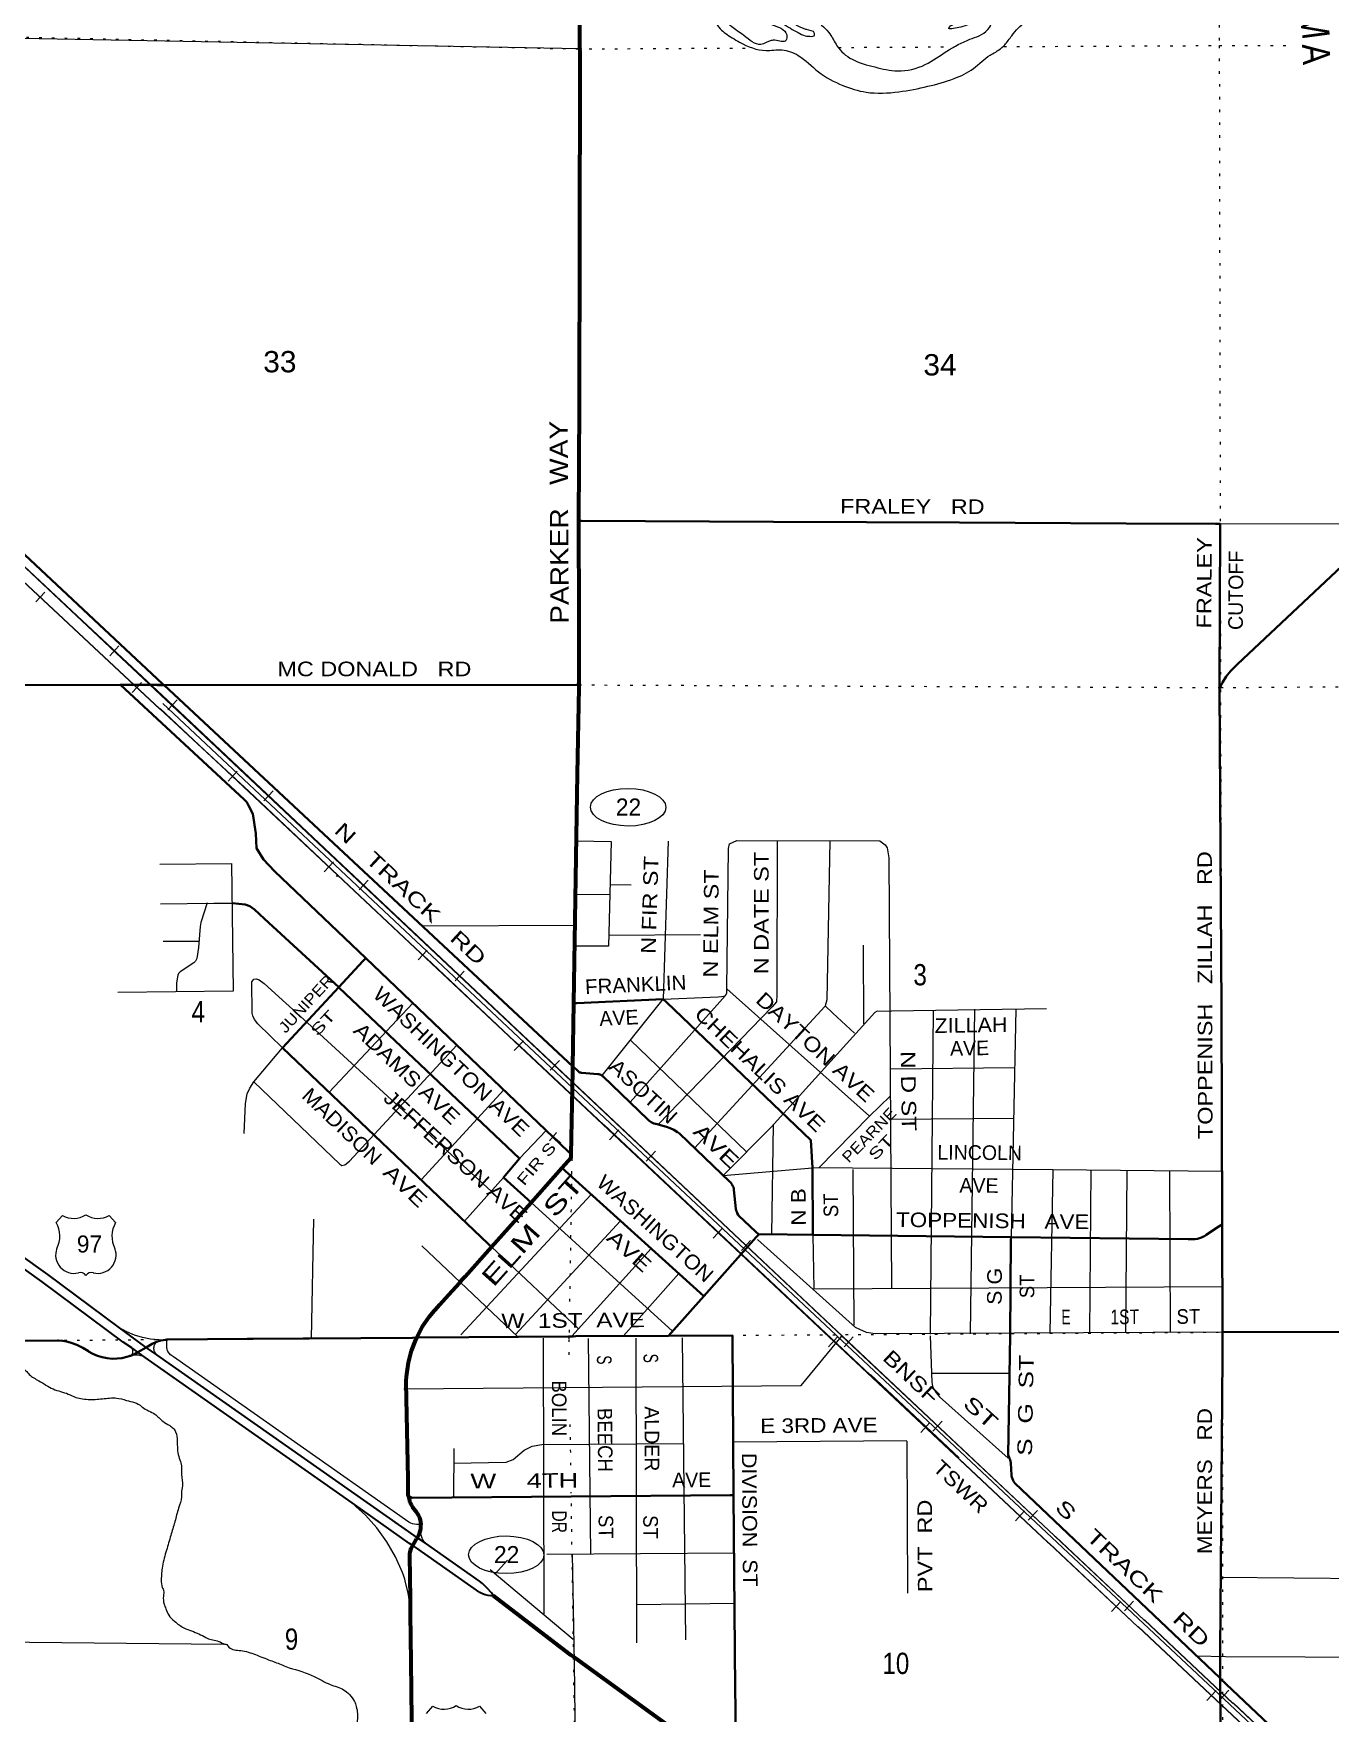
# Model space of a CAD drawing. Header units: feet. Extents: x -2 to 285336, y -549186 to -364975.
# Drawn here: x 169311 to 179966, y -414513 to -400717 of the extents above; entities that cross this region are included whole.
import ezdxf
from ezdxf.enums import TextEntityAlignment as Align

# ---------------------------------------------------------------- set-up
doc = ezdxf.new("R2010")
doc.units = ezdxf.units.FT
doc.header["$LTSCALE"] = 70
doc.linetypes.add('DOTTED', pattern=[1.5, 0.3, -1.2])
for name, color, linetype, lineweight in [('16', 7, 'Continuous', 25), ('17', 7, 'Continuous', 25), ('20', 7, 'Continuous', 35), ('21', 7, 'Continuous', 25), ('23', 7, 'Continuous', 70), ('24', 7, 'Continuous', 25), ('26', 7, 'Continuous', 40), ('27', 7, 'Continuous', 13), ('29', 7, 'Continuous', 25), ('34', 7, 'Continuous', 25), ('39', 7, 'Continuous', 13), ('41', 7, 'Continuous', 13), ('59', 7, 'Continuous', 13), ('6', 7, 'DOTTED', 25), ('7', 7, 'DOTTED', 13)]:
    doc.layers.add(name, color=color, linetype=linetype, lineweight=lineweight)
doc.layers.add('30', color=7, linetype='Continuous')

msp = doc.modelspace()

# ---------------------------------------------------------------- linework, layer by layer
at = {"layer": '16'}
for p, q in [((169497.48, -410482.12), (169548.79, -410423.36)), ((169740.55, -410417.39), (169740.27, -410417.59)), ((169932.64, -410423.27), (169984.03, -410482.12)), ((172540.23, -414513.07), (172591.54, -414454.31)), ((172783.3, -414448.34), (172783.02, -414448.54)), ((172975.39, -414454.22), (173026.78, -414513.07))]:
    msp.add_line(p, q, dxfattribs=at)
for centre, radius, start, end in [((169639.87, -410265.7), 182.07, 239.97227, 303.45418), ((169841.65, -410266.2), 181.52, 236.33975, 300.08743), ((169841.64, -410265.7), 182.07, 236.54582, 236.59441), ((169304.5, -410592.75), 222.05, 332.97043, 29.75871), ((170177, -410592.75), 222.05, 150.24129, 207.02957), ((169643.69, -410747.65), 151.42, 159.09177, 283.81923), ((169837.81, -410747.65), 151.42, 256.18077, 20.90823), ((172682.62, -414296.65), 182.07, 239.97227, 303.45418), ((172884.4, -414297.15), 181.52, 236.33975, 300.08743), ((172884.39, -414296.65), 182.07, 236.54582, 236.59441)]:
    msp.add_arc(centre, radius, start, end, dxfattribs=at)
for centre, major_axis, start_param, end_param in [((169699.03, -410946.47), (-19.56, 51.67), 4.95877769, 6.28318531), ((169782.48, -410946.47), (19.56, 51.67), 0, 1.32637542)]:
    msp.add_ellipse(centre, major_axis=major_axis, ratio=0.929097, start_param=start_param, end_param=end_param, dxfattribs=at)
at = {"layer": '17'}
for centre in [(174196.33, -407070.97), (173195, -413210.57)]:
    msp.add_ellipse(centre, major_axis=(-309.24, 1), ratio=0.500121, dxfattribs=at)
at = {"layer": '20'}
for p, q in [((170172.57, -411462.59), (170005.97, -411338.82)), ((170236.59, -411507.19), (170172.57, -411462.59)), ((170322.54, -411567.47), (170236.59, -411507.19)), ((170227.4, -411589.5), (170167.25, -411547.23)), ((171928.65, -412784.91), (170227.4, -411589.5)), ((172464.8, -413069.98), (170322.54, -411567.47)), ((172469.32, -413073.15), (172464.8, -413069.98))]:
    msp.add_line(p, q, dxfattribs=at)
for points in [[(170048.04, -411463.51), (169382.71, -410969.22), (168099.51, -410052.44), (166352.81, -408784.38), (166276.13, -408729.64), (166071.78, -408575.65), (164766.86, -407652.02), (163117.37, -406458.34), (162847.31, -406258.08)], [(170005.97, -411338.82), (169426.87, -410908.6), (168143.35, -409991.58), (166396.63, -408723.52), (166319.81, -408668.68), (164810.64, -407591.12), (163161.69, -406397.84), (162877.4, -406187.02)], [(170167.25, -411547.23), (170117.41, -411512.21), (170048.04, -411463.51)], [(172426.2, -413134.53), (172401.07, -413116.87), (171928.65, -412784.91)]]:
    msp.add_lwpolyline(points, dxfattribs=at)
at = {"layer": '20', "lineweight": 70}
for points in [[(172408.75, -413696.24), (172407.84, -413619.5), (172408.16, -413595.38), (172407.47, -413569.5), (172402.16, -413219.48), (172403.22, -413203.19), (172406.2, -413185.2), (172411.04, -413167.63), (172414.24, -413159.47), (172426.2, -413134.53)], [(172426.2, -413134.53), (172441.04, -413109.47), (172458.53, -413080.26)], [(172444.32, -416704.58), (172444.33, -416703.88), (172438.69, -416227.14), (172413.37, -414087.37), (172408.75, -413696.24)]]:
    msp.add_lwpolyline(points, dxfattribs=at)
at = {"layer": '21'}
for p, q in [((170340.13, -411444.18), (170408.3, -411442.96)), ((170405.84, -411460.86), (170405.55, -411443.22))]:
    msp.add_line(p, q, dxfattribs=at)
for points in [[(170340.13, -411444.18), (170272.32, -411438.4), (170205.47, -411425.57), (170140.34, -411405.83), (170077.62, -411379.38), (170018.02, -411346.52), (170005.97, -411338.82)], [(170103, -411576.95), (170105.24, -411575.94), (170108.97, -411573.78), (170112.45, -411571.23), (170115.65, -411568.34), (170118.52, -411565.12), (170121.05, -411561.63), (170123.19, -411557.89), (170124.94, -411553.94), (170126.26, -411549.84), (170127.14, -411545.62), (170127.58, -411541.33), (170127.57, -411537.02), (170127.1, -411532.73), (170126.19, -411528.51), (170124.85, -411524.42), (170123.08, -411520.48), (170120.92, -411516.75), (170118.37, -411513.27), (170117.41, -411512.21)], [(170322.54, -411567.47), (170317.74, -411562.29), (170313.01, -411555.98), (170308.97, -411549.21), (170305.66, -411542.06), (170303.12, -411534.6), (170301.37, -411526.91), (170300.43, -411519.08), (170300.32, -411511.2), (170301.03, -411503.35), (170302.56, -411495.61), (170304.88, -411488.08), (170307.99, -411480.83), (170311.83, -411473.95), (170316.37, -411467.5), (170321.65, -411461.49)], [(172493.17, -412960.69), (172474.21, -412962.51), (172457.66, -412962.2), (172441.24, -412960.16), (172425.12, -412956.42), (172409.48, -412951.01), (172394.49, -412944), (170460.36, -411584.75), (170435.38, -411567.19), (170415.36, -411542.18), (170413.94, -411539.61), (170410.53, -411531.51), (170407.98, -411523.1), (170406.33, -411514.47), (170405.59, -411505.71), (170405.55, -411503.73), (170405.84, -411460.86)], [(170227.4, -411589.5), (170222.97, -411587.36), (170207.54, -411580.53), (170191.48, -411575.35), (170174.97, -411571.87), (170158.18, -411570.14), (170141.3, -411570.17), (170124.52, -411571.97), (170107.43, -411575.45)], [(172408.75, -413696.24), (172406.02, -413656.63), (172404.58, -413635.71), (172398.68, -413594.5), (172388.45, -413522.94), (172366.91, -413437.47), (172360.16, -413410.67), (172352.01, -413387.47), (172341.42, -413357.3), (172284.71, -413227.94), (172214.79, -413105.22), (172132.43, -412990.48), (172038.52, -412884.98), (171959.1, -412812.65), (171928.65, -412784.91)]]:
    msp.add_lwpolyline(points, dxfattribs=at)
at = {"layer": '23'}
for p, q in [((173742.92, -409200.52), (173750.85, -408679.83)), ((173398.35, -410316.53), (173650.62, -410033.47)), ((173072.73, -410681.89), (173398.35, -410316.53)), ((172458.53, -413080.26), (172464.8, -413069.98))]:
    msp.add_line(p, q, dxfattribs=at)
at = {"layer": '23', "lineweight": 35}
msp.add_line((172530.88, -413116.4), (172469.32, -413073.15), dxfattribs=at)
at = {"layer": '23'}
for points in [[(173789.9, -404717.83), (173797.36, -403771.67), (173802.1, -401025.97), (173791.22, -399642), (173781.57, -398414.29), (173772.15, -397215.21), (173767.81, -396664.05)], [(173793.22, -406065.36), (173793.25, -406041.05), (173793.9, -405498.71), (173789.88, -404720.37), (173789.9, -404717.83)], [(173750.85, -408679.83), (173779.52, -406797.32), (173792.74, -406091.05), (173793.22, -406065.36)], [(173728.71, -409920.46), (173742.3, -409240.98), (173742.92, -409200.52)], [(173650.62, -410033.47), (173728.19, -409946.43), (173728.71, -409920.46)], [(172450.46, -411445.64), (172461.94, -411420.52), (172507.95, -411334.64), (172563.36, -411253.05), (172603.05, -411206.04), (172609.94, -411197.88), (172647.73, -411156.04), (172721.47, -411074.39), (172812.67, -410975.06), (172833.74, -410950.06), (172856.02, -410925.06), (173072.73, -410681.89)], [(172390.22, -412728.2), (172390.06, -412718.29), (172387.84, -412583.07), (172372.67, -411799.3), (172372.34, -411781.89), (172374.86, -411749.3), (172376.51, -411727.87), (172391.51, -411630.41), (172416.62, -411535.04), (172450.46, -411445.64)], [(172390.22, -412728.2), (172398.6, -412768.29), (172399.89, -412772.51), (172406.8, -412788.75), (172415.37, -412804.17), (172425.5, -412818.62), (172456, -412861.84), (172463.03, -412871.62), (172472.71, -412887.86), (172480.64, -412905.03), (172486.74, -412922.93), (172490.93, -412941.37), (172493.16, -412960.14), (172493.17, -412960.69)], [(172464.8, -413069.98), (172465.77, -413068.37), (172475, -413051.87), (172482.45, -413034.49), (172488.04, -413016.43), (172491.63, -412998.31)], [(172491.63, -412998.31), (172491.71, -412997.88), (172492.97, -412984.13), (172493.43, -412979.05), (172493.16, -412960.14)], [(179093.83, -417917.52), (175117.97, -415042), (173765.2, -414063.28), (173726.5, -414035.33), (173115.14, -413567.35), (173089.68, -413547.86)]]:
    msp.add_lwpolyline(points, dxfattribs=at)
at = {"layer": '23', "lineweight": 35}
for points in [[(173089.68, -413547.86), (173065.14, -413547.34), (173047.27, -413545.2), (173022.83, -413539.63), (172999.12, -413531.54), (172976.38, -413521.02), (172451.07, -413152), (172426.2, -413134.53)], [(173089.68, -413547.86), (173072.36, -413523.71), (173039.13, -413483.89), (173025.28, -413470.44), (173000.16, -413446.06), (172975.28, -413428.58), (172530.88, -413116.4)]]:
    msp.add_lwpolyline(points, dxfattribs=at)
at = {"layer": '24'}
msp.add_lwpolyline([(172530.88, -413116.4), (172521.38, -413104.24), (172512.1, -413089.41), (172504.42, -413073.69), (172498.43, -413057.25), (172494.19, -413040.27), (172491.75, -413022.94), (172491.13, -413005.46), (172491.63, -412998.31)], dxfattribs=at)
at = {"layer": '26'}
for p, q in [((170330.37, -406069.05), (170383.52, -406069)), ((173786.4, -409239.93), (173743.67, -409201.34)), ((178837.59, -410618.97), (178837.73, -410618.96)), ((170167.25, -411547.23), (170236.59, -411507.19)), ((170236.59, -411507.19), (170286.12, -411478.59)), ((170286.1, -411478.55), (170319.67, -411461.5)), ((170405.55, -411443.22), (170408.3, -411442.96)), ((175063.14, -412721.92), (175052.46, -411425.97)), ((170103, -411576.95), (170107.43, -411575.45))]:
    msp.add_line(p, q, dxfattribs=at)
for points in [[(170383.52, -406069), (170370.2, -406056.59), (164848.13, -400888.66), (164721.32, -400769.69)], [(179054.15, -406098.3), (179054.04, -406081.92), (179061.75, -404768.41), (179061.89, -404743.46), (179022.03, -404743.32), (178289.26, -404740.67), (176918.79, -404732.09), (175389.84, -404726.24), (173813.67, -404717.95), (173789.9, -404717.83)], [(179054.15, -406098.3), (179066.67, -406072.97), (179079.7, -406046.6), (179110.32, -405998.17), (179145.84, -405953.21), (179185.86, -405912.2), (179203.2, -405896.87), (180465.63, -404711.71)], [(162877.4, -406187.02), (162897.22, -406138.36), (162919.33, -406101.47), (162932.84, -406087.3), (162955.06, -406074.06), (163031.25, -406070.74), (163141.59, -406070.84), (165747.79, -406068.01), (168450.32, -406067.58), (170023.23, -406064.58), (170025.68, -406066.85)], [(170025.68, -406066.85), (170052.13, -406066.82), (170363.15, -406066.43)], [(172040.08, -408310.22), (171290.84, -407595.76), (171198.96, -407501.04), (171143.23, -407407.69), (171137.16, -407285.4), (171112.41, -407125.3), (171077.03, -407056.78), (171062.36, -407028.38), (171041.03, -407008.59), (170025.68, -406066.85)], [(170383.52, -406069), (173768.23, -406066.07), (173793.22, -406065.36)], [(173745.51, -409202.94), (173742.92, -409200.52), (170383.52, -406069)], [(179076, -410496.67), (179071.29, -408732.71), (179054.15, -406098.3)], [(171818.21, -408549.74), (171207.1, -407986.45), (171127.6, -407911.58), (171086.55, -407884.68), (171048.67, -407870.8), (170944.14, -407858.55)], [(171818.21, -408549.74), (172015.99, -408336.23), (172040.08, -408310.22)], [(173728.71, -409920.46), (173704.62, -409897.49), (172040.08, -408310.22)], [(173072.73, -410681.89), (173045.63, -410656.07), (171357.31, -409047.29), (171818.21, -408549.74)], [(173398.35, -410316.53), (173371.93, -410292.52), (173172.79, -410111.57), (173304.62, -409956.82), (171822.52, -408553.72), (171818.21, -408549.74)], [(173750.85, -408679.83), (173775.58, -408678.73), (174485.2, -408647.27)], [(175713.81, -410582.48), (175713.69, -410559.12), (175710.97, -410032.5), (175697.23, -409804.59), (174513.19, -408674), (174485.2, -408647.27)], [(173815.35, -409252.57), (173814.66, -409252.5), (173809.49, -409251.68), (173804.43, -409250.32), (173799.54, -409248.45), (173794.87, -409246.07), (173790.48, -409243.21), (173786.41, -409239.92)], [(175269.6, -410578.67), (175243.9, -410554.73), (175105.78, -410426.09), (175099.52, -410417.16), (175093.13, -410405.87), (175087.95, -410393.98), (175084.04, -410381.6), (175081.45, -410368.89), (175065.74, -410213.02), (175064.1, -410203.42), (175061.13, -410192.61), (175057.06, -410182.16), (175051.91, -410172.2), (175045.75, -410162.83), (175038.64, -410154.15), (175030.67, -410146.27), (174617.71, -409751.51), (174601.18, -409739.02), (174572.65, -409721.05), (174542.41, -409706.16), (174510.77, -409694.51), (174422.99, -409671.94), (174420.31, -409671.37), (174408.56, -409668.1), (174397.21, -409663.61), (174386.4, -409657.97), (174376.23, -409651.22), (174366.82, -409643.45), (174358.28, -409634.74), (173990.43, -409282.69), (173985.95, -409278.83), (173979.15, -409273.97), (173971.88, -409269.84), (173964.22, -409266.5), (173956.26, -409263.97), (173948.07, -409262.29), (173815.35, -409252.6)], [(174817.67, -411085.59), (174787.11, -411058.04), (173677.74, -410057.93), (173650.62, -410033.47)], [(178930.58, -410593.19), (178943.55, -410584.58), (178945.28, -410583.44), (179050.58, -410513.54), (179076, -410496.67)], [(179078.65, -411394.99), (179078.36, -411376.46), (179076, -410496.67)], [(174817.67, -411085.59), (175248.55, -410602.28), (175269.6, -410578.67)], [(175713.81, -410582.48), (175293.9, -410577.57), (175269.6, -410578.67)], [(178810.88, -410618.66), (178797.34, -410618.5), (177341.98, -410601.5), (175713.81, -410582.48)], [(177335.4, -411408.5), (177341.79, -410624.73), (177341.98, -410601.5)], [(178838.23, -410618.97), (178837.73, -410618.96), (178810.9, -410618.66)], [(178837.73, -410618.96), (178855.5, -410618.24), (178873.24, -410615.63), (178890.61, -410611.19), (178907.42, -410604.95), (178923.49, -410596.99), (178930.91, -410592.57)], [(174527.14, -411411.46), (174548.4, -411387.62), (174817.67, -411085.59)], [(179061.84, -414226.4), (179060.44, -414003.73), (179078.5, -411579.95), (179078.64, -411394.99)], [(179078.56, -411382.44), (181625.82, -411379.14), (184340.67, -411339.09), (186958.12, -411325.8), (187105.53, -411330.07)], [(169611.43, -411466.74), (169581.9, -411458.11), (169549.71, -411452.27), (169517.08, -411449.82), (169506.91, -411449.76), (168414.68, -411457.3), (165740.82, -411443.16), (163074.29, -411430.98), (158367.65, -411417.69)], [(170103, -411576.95), (170096.12, -411579.28), (170077.24, -411585.7), (170037.45, -411594.7), (169996.94, -411599.49), (169956.15, -411600.02), (169915.53, -411596.29), (169875.52, -411588.33), (169836.56, -411576.23), (169799.08, -411560.13), (169763.49, -411540.19), (169761.17, -411538.72), (169714.67, -411509.91), (169665.42, -411486.12), (169611.43, -411466.74)], [(170319.67, -411461.5), (170356.13, -411451.08), (170395.17, -411444.21), (170405.55, -411443.22)], [(170408.3, -411442.96), (170415.47, -411442.28), (171065.91, -411437.73), (171090.91, -411437.55), (171115.91, -411437.16), (171526.26, -411433.83), (171551.26, -411434.77), (171576.26, -411434.57), (172425.53, -411427.68), (172453.14, -411427.33), (172475.53, -411426.91), (173706.81, -411417.54), (173743.33, -411417.3), (173767.11, -411415.79), (174527.43, -411411.33)], [(175052.46, -411425.97), (175052.81, -411408.63), (174527.43, -411411.33)], [(179061.84, -414226.4), (179057.65, -414222.44), (177373.23, -412623.43), (177365.39, -412612.17), (177358.77, -412600.15), (177353.44, -412587.51), (177349.47, -412574.38), (177346.88, -412560.91), (177346.34, -412556.39), (177340.31, -412457.77), (177340.2, -412456.39), (177338.4, -412443.6), (177335.27, -412431.06), (177330.85, -412418.93), (177317.84, -412388.58), (177335.4, -411408.5)], [(170107.43, -411575.45), (170115.86, -411572.58), (170152.91, -411555.51), (170167.25, -411547.23)], [(172390.22, -412728.2), (172422.48, -412743.09), (175035.08, -412722.14), (175063.14, -412721.92)], [(175082, -415007.78), (175077.91, -414511.9), (175073.98, -414035.33), (175073.56, -413985.33), (175063.14, -412721.92)], [(187327.56, -422020.8), (184519.78, -419381.24), (179061.84, -414226.4)], [(179093.83, -417917.52), (179093.34, -417881.44), (179077.62, -416733.37), (179061.84, -414226.4)]]:
    msp.add_lwpolyline(points, dxfattribs=at)
at = {"layer": '29'}
for p, q in [((174525.27, -407348.57), (174485.2, -408647.27)), ((173764.45, -407786.55), (174045.89, -407785.96)), ((174047.81, -407705.74), (174221.51, -407707.52)), ((172503.42, -408045.1), (173760.61, -408038.85)), ((170376.91, -408170.34), (170671.05, -408169.97)), ((174037.86, -408121.64), (174792, -408117.01)), ((176127.12, -408203.01), (176130.33, -408850.91)), ((174211.73, -409494.48), (174997.01, -408616.14)), ((175007.28, -408596.61), (175006.2, -408562.38)), ((171738.66, -409410.68), (172428.3, -408680.42)), ((173982.71, -409275.3), (174485.2, -408647.27)), ((175813.61, -408707.33), (174741.74, -409870.07)), ((177632.97, -408726.31), (176360.54, -408746.9)), ((176702.85, -408741.36), (176677.1, -411397.77)), ((177041.39, -408729.77), (177005.78, -411395.67)), ((177381.9, -408730.37), (177341.98, -410601.5)), ((174216.67, -408982.89), (175169.88, -409900.98)), ((176353.32, -409220.57), (177371.92, -409209.17)), ((172494.78, -410131.18), (173175.55, -409392.98)), ((176179.82, -409608.45), (176349.27, -409443.65)), ((173304.62, -409956.82), (173523.61, -409724.88)), ((175388.67, -409678.05), (175375.23, -410578.52)), ((176350.41, -409632.66), (177363.29, -409623.39)), ((172850.69, -410470.32), (173172.79, -410111.57)), ((174977.57, -410095.51), (175710.97, -410032.5)), ((177686.03, -410050.17), (175710.97, -410032.5)), ((176042.09, -410047.22), (176050.78, -411324.62)), ((177686.03, -410050.17), (177661.05, -411389.22)), ((179074.32, -410062.61), (177686.03, -410050.17)), ((177997.37, -410052.96), (177987.52, -411387.66)), ((178294.85, -410055.63), (178281.69, -411387.54)), ((178644.01, -410058.75), (178650.47, -411385.19)), ((173893, -410251.99), (172822.35, -411404.72)), ((173398.35, -410316.53), (174561.75, -411372.65)), ((171594.57, -411434.42), (171614.89, -410454.41)), ((174132.77, -410468.15), (173270.69, -411401.28)), ((172500.54, -410673.24), (173291.23, -411420.7)), ((173072.73, -410681.89), (173787.71, -411355.86)), ((174384.09, -410694.71), (173733.47, -411415.99)), ((175713.81, -410582.48), (175721.48, -411025.96)), ((174611.53, -410899.75), (174158.13, -411413.5)), ((175721.48, -411025.96), (179077.37, -411006.63)), ((173497.53, -411431.86), (173503.75, -413695.84)), ((173867.75, -411434.96), (173886.14, -413205.83)), ((174258.95, -411432), (174265.65, -413933.4)), ((174641.48, -411429.1), (174666.32, -413908.14)), ((176687.88, -411719.28), (177329.83, -411719.28)), ((172763.59, -412336.99), (172760.18, -412740.38)), ((175061.87, -412283.62), (176485.47, -412272.23)), ((176485.75, -412277.85), (176492.31, -413527.04)), ((173745.86, -413907.36), (173063.43, -413333.74)), ((173102.31, -413366.42), (173205.02, -413254.64)), ((175067.07, -413198.57), (173527.32, -413208.04)), ((179064.97, -413395.59), (181647.18, -413413.79)), ((174264.8, -413617.61), (175070.45, -413608.01))]:
    msp.add_line(p, q, dxfattribs=at)
for points in [[(164841.52, -400882.47), (164915.53, -400784.45), (164934.52, -400773.58), (164955.07, -400769.46), (165029.66, -400768.3), (168463.14, -400740.68), (173799.21, -400840.4)], [(179061.89, -404743.46), (181718.47, -404737.73), (181666.7, -411378.54)], [(173771.14, -407347.86), (174056.26, -407352.12), (174035.71, -408211.59), (173757.97, -408212.02)], [(175420.6, -407345.06), (175418.88, -408613.85), (175414.21, -408668.57), (175379, -408709.89), (175379, -408709.89), (174444.28, -409677.41)], [(175006.2, -408562.38), (175020.09, -407408.55), (175030.4, -407372.68), (175087.94, -407343.9), (176263.49, -407348.01), (176308.71, -407380.91), (176325.15, -407405.58), (176337.48, -407487.83), (176358.79, -411022.29)], [(175854.53, -407346.58), (175827.53, -408653.33), (175815.61, -408703.33)], [(170349.77, -407538.22), (170936.53, -407531.73), (170949.88, -408582.74), (170003.16, -408592.75)], [(170353.88, -407863.09), (170793.25, -407857.45), (170944.14, -407858.55)], [(170736.91, -407857.04), (170685.79, -408016.27), (170679.12, -408049.97), (170667.42, -408223.96), (170652.91, -408312.36), (170640.58, -408334.98), (170627.6, -408349.99), (170515.21, -408423.39), (170502.88, -408435.73), (170495.6, -408450.14), (170485.7, -408514.15), (170484.16, -408587.66)], [(171357.31, -409047.29), (171154.38, -408849.02), (171126.64, -408815.09), (171113.09, -408783.31), (171108.15, -408761.63), (171104.03, -408504.61), (171120.54, -408483.34), (171141.03, -408479.94), (171165.69, -408488.16), (171206.73, -408517.23), (171561.83, -408840.73), (173071.25, -410224.67)], [(174485.2, -408647.27), (174937.2, -408627.24), (174962.26, -408626.13), (174983.65, -408623.34), (174997.01, -408616.14), (175007.28, -408596.61)], [(175006.2, -408562.38), (176179.82, -409608.45), (175763.84, -410032.56)], [(176359.71, -408747.66), (176241.44, -408745.67), (176224.29, -408756.8), (175370.81, -409697.74), (174977.57, -410095.51)], [(175815.61, -408703.33), (175877.81, -408763.24), (176055.42, -408927.65)], [(171040.77, -409749.25), (171052.33, -409505.27), (171066.02, -409424.73), (171086.57, -409377.44), (171120.1, -409325.21), (171357.31, -409047.29)], [(171119.95, -409325.39), (171828.35, -410002.2), (171844.92, -410012.79), (171867.53, -410006.63), (171906.42, -409978.11), (172788.6, -409024)], [(179078.56, -411382.44), (176227.05, -411396.08), (176155.04, -411384.48), (176099.63, -411359.06), (176064.84, -411344.6), (175258.36, -410619.74)], [(172352.16, -411846.76), (175617.28, -411819.99), (175949.31, -411419.13)], [(176677.86, -411413.56), (176691.25, -411793.03), (176697.77, -411825.12), (176710.39, -411854.39), (176726.14, -411879.72), (176755.4, -411912.93), (177317.33, -412417.03)], [(172762.56, -412459.14), (173194.8, -412448.86), (173251.52, -412426.92), (173343.02, -412350.23), (173406.37, -412318.26), (173486.93, -412305.08), (174650.18, -412297.57)], [(173736.1, -413203.22), (173752.02, -414099.49), (173785.93, -416699.86)], [(178867.36, -414041.8), (179103.93, -414046.53), (184337.61, -414066.67), (189782.92, -414079.84)]]:
    msp.add_lwpolyline(points, dxfattribs=at)
at = {"layer": '34'}
for p, q in [((158108.56, -394636.96), (177699.71, -413055.39)), ((158111.25, -394636.23), (177699.22, -413055.41)), ((158112.07, -394735.41), (170368.15, -406151.64)), ((170367.4, -406152.44), (158150.44, -394722.66)), ((170347.22, -406264.29), (164939.91, -401218.08)), ((170347.91, -406264.05), (164941.47, -401217.63)), ((170347.91, -406264.05), (164941.47, -401217.63)), ((169329.37, -405385.17), (169404.85, -405304.31)), ((169936.82, -405826.44), (170012.39, -405745.67)), ((170121.33, -406127.96), (170196.81, -406047.1)), ((175958.89, -411418.42), (170366.64, -406151.88)), ((171079.51, -406945.06), (170351.21, -406260.33)), ((171080.08, -406944.84), (170351.9, -406260.08)), ((170373.69, -406219.98), (179696.83, -414959.92)), ((170374.38, -406219.73), (179696, -414960.02)), ((170490.63, -406190.1), (170414.77, -406270.6)), ((170908.94, -406855.77), (170984.14, -406774.66)), ((171808.99, -407628.87), (171080.69, -406944.14)), ((171809.44, -407628.67), (171081.26, -406943.92)), ((171809.44, -407628.67), (171081.26, -406943.92)), ((171279.05, -406936.65), (171203.2, -407017.15)), ((171698.78, -407600.27), (171774.55, -407519.69)), ((172538.44, -408312.67), (171810.15, -407627.95)), ((172538.78, -408312.51), (171810.61, -407627.76)), ((172061.17, -407670.09), (171985.32, -407750.59)), ((172469.73, -408324.5), (172545.44, -408243.86)), ((173267.9, -408996.48), (172539.62, -408311.75)), ((173268.12, -408996.34), (172539.96, -408311.59)), ((172849.6, -408416.64), (172773.74, -408497.13)), ((173259.51, -409069.61), (173335.22, -408988.97)), ((173997.35, -409680.29), (173269.08, -408995.57)), ((173997.45, -409680.18), (173269.3, -408995.43)), ((173631.72, -409150.07), (173555.86, -409230.57)), ((174726.8, -410364.09), (173998.53, -409679.37)), ((174726.78, -410364.01), (173998.63, -409679.26)), ((174042.97, -409801.61), (174118.68, -409720.98)), ((174420.14, -409896.62), (174344.28, -409977.12)), ((175456.1, -411047.85), (174727.95, -410363.09)), ((175456.24, -411047.9), (174727.98, -410363.18)), ((174894.29, -410611.04), (174970, -410530.4)), ((175202.26, -410630.06), (175126.4, -410710.56)), ((176185.41, -411731.69), (175457.27, -411046.93)), ((176185.66, -411731.72), (175457.41, -411046.98)), ((175841.61, -411501.89), (175917.31, -411421.24)), ((175969.9, -411501.45), (176045.67, -411420.87)), ((176914.72, -412415.52), (176186.58, -411730.77)), ((176915.09, -412415.52), (176186.84, -411730.8)), ((176600.23, -412205.88), (176675.93, -412125.23)), ((176700.57, -412194.36), (176776.34, -412113.77)), ((176919.95, -412425.46), (177648.18, -413110.18)), ((177377.71, -412930.69), (177453.48, -412850.11)), ((177483.51, -412926.92), (177559.28, -412846.33)), ((177656.64, -413116.48), (178384.88, -413801.2)), ((177707.68, -413061.7), (178435.79, -413746.46)), ((177708.17, -413061.68), (178436.41, -413746.41)), ((178167.73, -413675.44), (178243.5, -413594.86)), ((178273.54, -413671.67), (178349.3, -413591.09)), ((178436.97, -413745.55), (179165.08, -414430.3)), ((178437.59, -413745.5), (179165.82, -414430.23)), ((178386.06, -413800.29), (179114.28, -414485.02)), ((178950.76, -414406.08), (179026.53, -414325.5)), ((179056.56, -414402.31), (179132.33, -414321.73)), ((179166.99, -414429.31), (181087.25, -416234.89))]:
    msp.add_line(p, q, dxfattribs=at)
at = {"layer": '34', "lineweight": 13}
for p, q in [((170367.4, -406151.07), (175954.79, -411416.3)), ((175846.18, -411421.09), (176921.42, -412430.43)), ((179166.3, -414430.04), (181086.56, -416235.63)), ((179166.99, -414429.31), (179869.88, -415090.21))]:
    msp.add_line(p, q, dxfattribs=at)
for points in [[(164942.12, -401216.88), (170348.58, -406263.32), (171081.94, -406943.2), (171810.12, -407627.95)], [(171805.6, -407633.88), (171806.9, -407628.79), (175848.52, -411423.45)], [(175947.16, -411408.96), (177699.07, -413056.16), (177707.53, -413062.46), (178436.34, -413747.73), (178437.52, -413746.82), (179165.13, -414430.96)], [(176919.26, -412426.19), (177647.53, -413110.96), (177655.99, -413117.25), (178384.8, -413802.53), (178385.98, -413801.62), (179114.22, -414486.34), (179115.39, -414485.43), (181375.06, -416610.14), (189945.36, -424669.2)]]:
    msp.add_lwpolyline(points, dxfattribs=at)
at = {"layer": '34'}
for points in [[(164942.83, -401216.05), (170349.32, -406262.52), (171082.69, -406942.4), (171811.59, -407627.83), (171803.19, -407638.85), (171806.29, -407626.72), (175845.57, -411419.4)], [(175846.54, -411419.92), (177642.71, -413106.02), (177656.69, -413116.41), (178384.87, -413801.09), (178386.05, -413800.18), (179114.28, -414484.9), (179115.45, -414483.99), (181375.81, -416609.34), (189982.25, -424698.04)], [(175959.5, -411419.06), (177699.77, -413055.32), (177708.23, -413061.62), (178436.41, -413746.29), (178437.59, -413745.38), (179165.15, -414429.48), (179167.01, -414427.83), (181090.57, -416236.47)], [(179115.45, -414484.1), (181375.74, -416609.41), (189946.05, -424668.47)]]:
    msp.add_lwpolyline(points, dxfattribs=at)
at = {"layer": '39'}
msp.add_lwpolyline([(170872, -413948.05), (169009, -413929.05), (158358.98, -414083.79)], dxfattribs=at)
for points in [[(173836.33, -398631.47), (173931, -398639.05), (174218, -398729.05), (174408, -398808.05), (174555, -398855.05), (174673, -398930.05), (174751, -398971.05), (174768, -398899.05), (174754, -398863.05), (175028, -399045.05), (175152, -399182.05), (175287, -399398.05), (175352, -399606.05), (175377, -399748.05), (175412, -399974.05), (175387, -400139.05), (175395, -400245.05), (175452, -400352.05), (175634, -400482.05), (175742, -400605.05), (175854, -400720.05), (175912, -400817.05), (176036, -400928.05), (176224, -400991.05), (176411, -401024.05), (176638, -400971.05), (176815, -400862.05), (177005, -400764.05), (177152, -400682.05), (177182, -400626.05), (177060, -400624.05), (176929, -400663.05), (176831, -400675.05), (176935, -400599.05), (177111, -400519.05), (177308, -400450.05), (177541, -400361.05), (177765, -400293.05), (178012, -400283.05), (178201, -400284.05), (178436, -400253.05), (178631, -400143.05), (178727, -399949.05), (178786, -399760.05), (178823, -399581.05), (178903, -399415.05), (178986, -399304.05), (179105, -399225.05), (179306, -399157.05), (179518, -399213.05), (179695, -399322.05), (179864, -399554.05), (179965, -399738.05), (180056, -399973.05), (180131, -400213.05), (180204, -400483.05), (180241, -400740.05), (180252, -400964.05), (180288, -401245.05), (180378, -401437.05), (180495, -401614.05), (180623, -401681.05), (180820, -401727.05), (180987, -401635.05), (181112, -401521.05), (181221, -401429.05), (181453, -401352.05), (181630, -401361.05), (181794, -401402.05), (181988, -401590.05), (182112, -401717.05), (182183, -401903.05), (182222, -402068.05), (182230.47, -402105.17)], [(173839.93, -398781.72), (173872, -398792.05), (174024, -398871.05), (174135, -398924.05), (174269, -398987.05), (174365, -399052.05), (174437, -399114.05), (174497, -399167.05), (174567, -399240.05), (174593, -399292.05), (174578, -399326.05), (174572, -399332.05), (174568, -399382.05), (174598, -399425.05), (174637, -399521.05), (174623, -399616.05), (174632, -399720.05), (174618, -399716.05), (174574, -399674.05), (174532, -399672.05), (174532, -399764.05), (174627, -399875.05), (174715, -399974.05), (174739, -400002.05), (174841, -400132.05), (174897, -400231.05), (175002, -400358.05), (175126, -400461.05), (175260, -400566.05), (175388, -400647.05), (175499, -400726.05), (175494, -400772.05), (175402, -400772.05), (175372, -400774.05), (175287, -400806.05), (175147, -400732.05), (175047, -400662.05), (174933, -400554.05), (174887, -400524.05), (174911, -400617.05), (174998, -400716.05), (175112, -400787.05), (175329, -400856.05), (175460, -400851.05), (175594, -400896.05), (175760, -401031.05), (175960, -401143.05), (176151, -401198.05), (176420, -401195.05), (176659, -401150.05), (176874, -401087.05), (177034, -401003.05), (177171, -400894.05), (177189, -400884.05), (177290, -400810.05), (177348, -400734.05), (177462, -400618.05), (177556, -400560.05), (177786, -400481.05), (177858, -400489.05), (177836, -400523.05), (177828, -400541.05), (177918, -400590.05), (178129, -400561.05), (178461, -400470.05)], [(178461, -400470.05), (178582, -400424.05), (178763, -400291.05), (178884, -400152.05), (178931, -400030.05), (178944, -399901.05), (178971, -399727.05), (179016, -399568.05), (179083, -399446.05), (179156, -399374.05), (179289, -399326.05), (179532, -399353.05), (179629, -399465.05), (179769, -399638.05), (179836, -399815.05), (179914, -399991.05), (179965, -400180.05), (180004, -400337.05), (180093, -400671.05), (180126, -400834.05), (180135, -401001.05), (180144, -401204.05), (180193, -401412.05), (180267, -401551.05), (180384, -401706.05), (180522, -401795.05), (180606, -401832.05), (180725, -401851.05), (180890, -401854.05), (181042, -401818.05), (181167, -401797.05), (181334, -401780.05), (181481, -401754.05), (181643, -401763.05), (181783, -401856.05), (181875, -401971.05), (181945, -402130.05), (181974, -402247.05), (182025, -402412.05), (182061.31, -402463.93)], [(175166.41, -400159.68), (175167.31, -400160.36), (175166.43, -400276.78), (175165.16, -400379.15), (175167.49, -400391.13), (175215.93, -400401.85), (175254.89, -400432.89), (175292.82, -400500.08), (175313.46, -400521.59), (175343.97, -400536.81), (175468.97, -400633.73), (175593.38, -400708.61), (175650.27, -400735.15), (175702.57, -400739.74), (175724.51, -400735.12), (175727.99, -400714.96), (175660.96, -400684.68), (175650.83, -400680.95), (175569.49, -400641.03), (175538.71, -400615.78), (175428.07, -400530.51), (175351.03, -400426.26), (175297.73, -400309.32), (175260.13, -400179.91), (175241.66, -400090.11), (175251.32, -400075.81), (175275.22, -400069.13), (175278.15, -400028.92), (175246.73, -399979.61), (175232.15, -399959.94), (175195.68, -399946.89), (175162.51, -399981.91), (175156.65, -399988.09), (175153.62, -400024.29), (175165.21, -400082.17), (175167.35, -400155.83), (175167.38, -400160.63)], [(169118.15, -411470.4), (169145.89, -411586.45), (169196.92, -411658.73), (169248.71, -411698.88), (169276.04, -411729.94), (169354.39, -411781.11), (169471.59, -411848.85), (169595.79, -411890.23), (169659.17, -411917.9), (169713.9, -411929.84), (169832.63, -411933.32), (169950.82, -411922.76), (169991.04, -411923.22), (170074.18, -411942.1), (170198.7, -411991.51), (170204.95, -411997.28), (170307.7, -412055.55), (170372.23, -412113.27), (170429.9, -412149.19), (170456.85, -412170.22), (170478.15, -412201.5), (170491.05, -412275.26), (170504.01, -412403.18), (170522.15, -412456.66), (170525.78, -412550.84), (170533.42, -412644.85), (170525.62, -412703.34), (170526.86, -412735.4), (170502.24, -412826.64), (170472.36, -412938.14), (170470.58, -412944.23), (170438.55, -413051.81), (170403.04, -413173.57), (170369.92, -413305.27), (170360.18, -413418), (170368.61, -413479.88), (170379.56, -413503.55), (170377.32, -413549.79), (170383.89, -413615.75), (170397.4, -413653.35), (170421.55, -413706.6), (170469.73, -413756.92), (170546.16, -413810.18), (170609.45, -413835.84), (170726.09, -413889.56), (170736.36, -413895.18), (170831.85, -413921.62), (170879.02, -413945.89)], [(170879.02, -413945.89), (170891.06, -413945.43), (170916.07, -413968.54), (171013.64, -413996.9), (171133.53, -414030.44), (171255.97, -414077.91), (171357.93, -414116.14), (171411.04, -414138.17)], [(171411.04, -414138.17), (171616.85, -414210.54), (171748.01, -414275.74), (171858.24, -414319.67), (171905.95, -414357.96), (171948.41, -414416.54), (171961.99, -414456.15), (171972.25, -414513.94), (171969.32, -414594.32), (171958.28, -414673), (171929.02, -414748.36), (171878.15, -414888.77), (171812.68, -415015.68), (171731.09, -415141.21), (171652.34, -415288.7), (171650.57, -415294.79), (171650.49, -415292.79)]]:
    msp.add_spline(points, degree=3, dxfattribs=at)
at = {"layer": '59'}
msp.add_ellipse((164794.64, -405940.92), major_axis=(27.83, 8997.14), ratio=0.999949, start_param=4.66672579, end_param=4.70150331, dxfattribs=at)
at = {"layer": '6'}
msp.add_lwpolyline([(158190.24, -406101.05), (158371.12, -406102.98), (163152.22, -406070.09), (168454.47, -406064.37), (173793.23, -406066.06), (179063, -406088), (184379.48, -406050.14), (189828.45, -405961.9)], dxfattribs=at)
at = {"layer": '7'}
for p, q in [((175925.74, -400831.01), (176876.56, -400825.6)), ((173793.17, -406070.11), (173714.73, -411152.69)), ((179074.81, -410061.15), (179076.07, -410489.69)), ((173711.48, -411363.22), (173710.65, -411417.19)), ((173776.78, -411416.25), (186995.78, -411332.01)), ((179078.15, -411358.47), (179078.64, -411394.99)), ((173710.78, -411436.15), (173710.49, -411416.1)), ((173712.65, -411567.53), (173710.78, -411436.15)), ((173725.54, -412475.45), (173720.05, -412088.59))]:
    msp.add_line(p, q, dxfattribs=at)
for points in [[(173796.9, -399885.06), (173804.67, -400873), (173793.23, -406065.96)], [(179048.49, -400331.44), (179053.11, -400816.12), (179063.09, -406105.28), (179078.64, -411394.99)], [(158153.69, -400788.12), (158357.41, -400789.84), (163076.42, -400779.34), (168412.21, -400728.35), (173793.96, -400843.31), (173876.58, -400842.67), (175235.08, -400834.94)], [(177284.9, -400823.64), (179054.06, -400815.15), (179623.01, -400813.69)], [(179078.65, -411394.99), (179078.36, -416710.63), (179167.59, -422056.45), (179225.16, -427319.64), (179229.59, -428001.79)], [(158226.78, -411413.91), (158368.54, -411418.9), (163057.59, -411430.63), (168408.73, -411457.05), (173776.78, -411416.25)], [(173823.26, -429939.88), (173764.3, -427348.92), (173802.51, -422027.4), (173785.44, -416695.35), (173728.68, -412697.07)]]:
    msp.add_lwpolyline(points, dxfattribs=at)

# ---------------------------------------------------------------- texts
at = {"layer": '16'}
msp.add_text('97', height=140, dxfattribs=at).set_placement((169770.44, -410727.9), align=Align.CENTER)
at = {"layer": '17'}
for s, rotation, width, p in [('PARKER   WAY', 90.296, 1.15, (173708.18, -405563.56)), ('ELM  ST', 48.292, 1.45, (173089.46, -411019.05))]:
    msp.add_text(s, height=150, rotation=rotation, dxfattribs=dict(at, width=width)).set_placement(p)
for p in [(174199.23, -407139.28), (173197.9, -413278.88)]:
    msp.add_text('22', height=140, dxfattribs=at).set_placement(p, align=Align.CENTER)
at = {"layer": '27'}
for s, height, rotation, width, p in [('FRALEY   RD', 120, 359.781, 1.2, (175937.37, -404658.33)), ('FRALEY  ', 120, 89.664, 1.2, (178986.85, -405602.84)), ('MC DONALD   RD', 120, 359.989, 1.2, (171314.01, -405994.9)), ('N   TRACK   RD', 120, 317.011, 1.4, (171773.36, -407272.53)), ('TOPPENISH   ZILLAH   RD', 120, 90.153, 1.2, (178998.41, -409796.26)), ('JUNIPER', 90, 47.19, 1.15, (171381.25, -408933.15)), ('FRANKLIN', 120, 2.538, 1.05, (173844.62, -408605.75)), ('WASHINGTON AVE', 120, 316.361, 1.15, (172088.81, -408619.22)), ('ST', 90, 47.19, 1.5, (171644.18, -408958.33)), ('CHEHALIS AVE', 120, 316.323, 1.2, (174731.57, -408781.06)), ('ADAMS AVE', 120, 316.568, 1.2, (171929.32, -408915.42)), ('ASOTIN', 120, 317.25, 1.15, (174028, -409214.42)), ('MADISON', 120, 316.382, 1.1, (171505.78, -409451.21)), ('JEFFERSON AVE', 120, 317.739, 1.15, (172176.37, -409472.16)), ('FIR ST', 90, 49.573, 1.35, (173341.86, -410185.95)), ('AVE', 120, 316.211, 1.35, (174721.84, -409744.91)), ('AVE', 120, 316.382, 1.3, (172173.18, -410081.56)), ('WASHINGTON', 120, 317.965, 1.1, (173926.63, -410168.44)), ('N B', 120, 90.296, 1.15, (175656.38, -410507.51)), ('ST', 120, 90.296, 0.95, (175922.17, -410437.61)), ('TOPPENISH   AVE', 120, 359.331, 1.15, (176396.53, -410517.5)), ('AVE', 120, 317.965, 1.3, (174010.27, -410619.88)), ('S G', 120, 89.535, 1.1, (177264.97, -411158.47)), ('ST', 120, 89.535, 0.95, (177532.77, -411103.86)), ('W  1ST  AVE', 120, 0.435, 1.25, (173154.37, -411349.67)), ('S  G  ST', 120, 88.974, 1.35, (177513.78, -412399.35)), ('MEYERS   RD', 120, 89.997, 1.15, (178993.61, -413205.05)), ('DIVISION  ST', 120, 270.472, 1.1, (175130.66, -412374.51)), ('W    4TH ', 120, 0.459, 1.4, (172901.03, -412665.6)), ('S   TRACK   RD', 120, 316.49, 1.45, (177695.28, -412832.73))]:
    msp.add_text(s, height=height, rotation=rotation, dxfattribs=dict(at, width=width)).set_placement(p)
for s, rotation, p in [('CUTOFF', 89.664, (179246.81, -405615.18)), ('AVE', 2.538, (173962.72, -408867.15)), ('AVE', 0.459, (174558.37, -412656.59))]:
    msp.add_text(s, height=120, rotation=rotation, dxfattribs=at).set_placement(p)
at = {"layer": '30'}
for s, height, rotation, width, p in [('N FIR ST', 120, 88.233, 1.2, (174421.36, -408276.42)), ('N DATE ST', 120, 89.922, 1.2, (175349.42, -408443.08)), ('N ELM ST', 120, 89.453, 1.2, (174932.45, -408470)), ('DAYTON AVE', 120, 317.577, 1.2, (175235.34, -408665.73)), ('ZILLAH', 120, 0.927, 1.1, (176714.8, -408925.1)), ('N D ST', 120, 270.927, 1.25, (176435.25, -409074.42)), ('PEARNE', 90, 45.554, 1.15, (176008.75, -409997.94)), ('ST', 90, 45.554, 1.5, (176225.13, -409979.21)), ('E', 120, 0.274, 0.7, (177756.4, -411318.76)), ('1ST', 120, 0.274, 0.8, (178159.14, -411316.99)), ('ST', 120, 0.274, 0.95, (178701.67, -411313.89)), ('S', 120, 270.595, 0.7, (173939.39, -411573.14)), ('S', 120, 270.595, 0.7, (174322.2, -411559.62)), ('BOLIN', 120, 270.157, 0.95, (173569.24, -411778.59)), ('ST', 120, 318.105, 1.5, (176938.16, -411982.84)), ('BEECH', 120, 270.595, 0.95, (173944.38, -412005.31)), ('E 3RD AVE', 120, 0.459, 1.15, (175282.31, -412211.86)), ('PVT  RD', 120, 90.301, 1.2, (176696.73, -413517.09)), ('DR', 120, 270.157, 0.8, (173571.42, -412846.49)), ('ST', 120, 270.595, 0.95, (173953.02, -412883.82)), ('ST', 120, 270.153, 0.95, (174320.44, -412884.8))]:
    msp.add_text(s, height=height, rotation=rotation, dxfattribs=dict(at, width=width)).set_placement(p)
for s, rotation, p in [('AVE', 0.927, (176842.13, -409111.55)), ('LINCOLN', 359.487, (176736.47, -409964.05)), ('AVE', 359.487, (176917.98, -410235.24)), ('ALDER', 270.153, (174330.7, -411990.41))]:
    msp.add_text(s, height=120, rotation=rotation, dxfattribs=at).set_placement(p)
at = {"layer": '34'}
for s, rotation, width, p in [('BNSF', 316.764, 1.3, (176279.03, -411603.66)), ('TSWR', 316.81, 1.15, (176690.02, -412507.97))]:
    msp.add_text(s, height=120, rotation=rotation, dxfattribs=dict(at, width=width)).set_placement(p)
at = {"layer": '41'}
for s, rotation, width, p in [('M', 277.646, 0.9, (179710.2, -400552.09)), ('A', 272.955, 0.85, (179732.66, -400805.8))]:
    msp.add_text(s, height=225.7, rotation=rotation, dxfattribs=dict(at, width=width)).set_placement(p)
at = {"layer": '7'}
for s, width, p in [('33', 1.05, (171198, -403499.05)), ('34', 1.05, (176621.7, -403524.61)), ('3', 0.85, (176540.02, -408534.19)), ('4', 0.85, (170609, -408838.05)), ('9', 0.85, (171375.27, -413990.92)), ('10', 0.85, (176285.13, -414189.81))]:
    msp.add_text(s, height=175, dxfattribs=dict(at, width=width)).set_placement(p)

doc.saveas('drawing.dxf')
